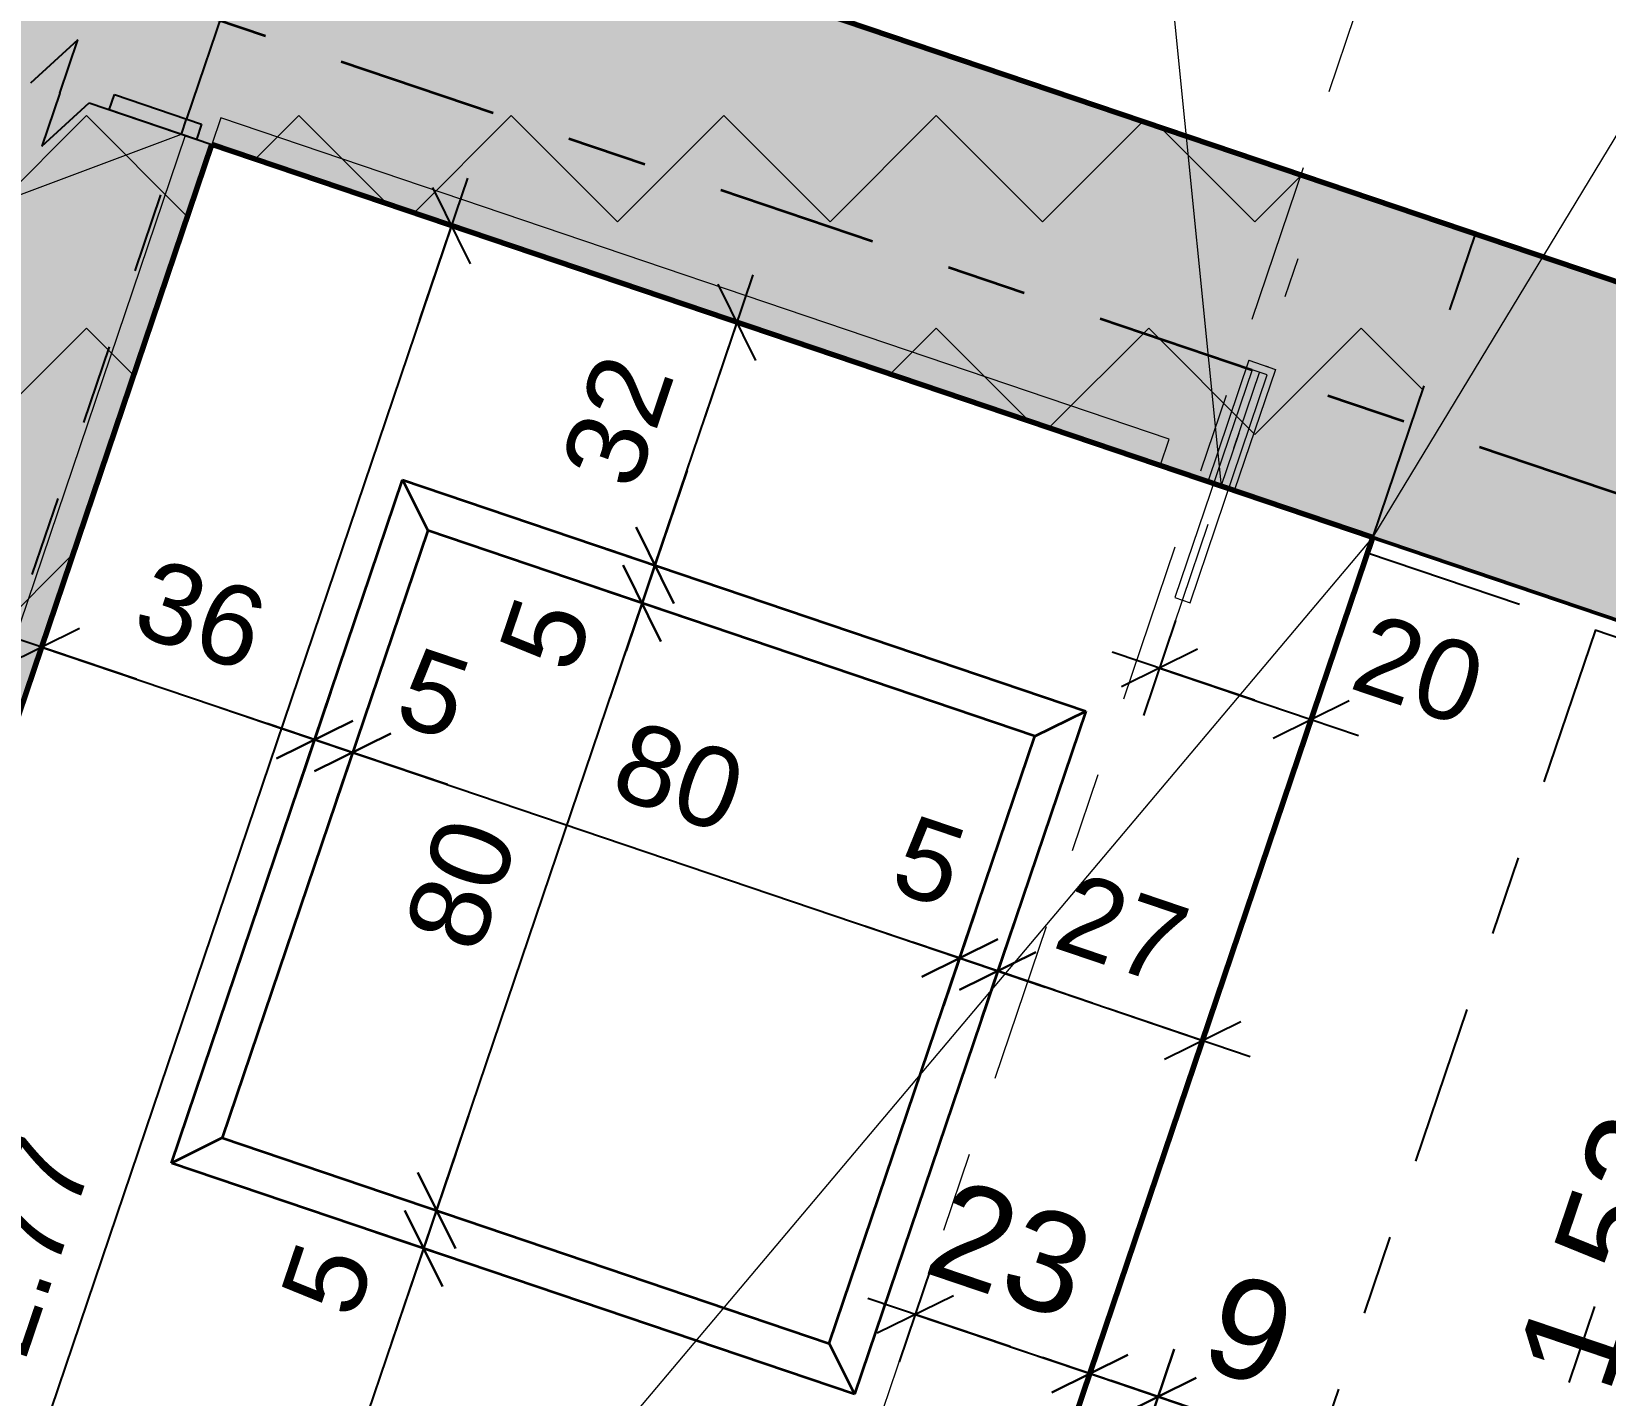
# Model space of a CAD drawing. Header units: metres. Extents: x 229537.2 to 229577.8, y 178146.1 to 178182.9.
# Drawn here: x 229549.73 to 229551.694, y 178174.595 to 178176.297 of the extents above; entities that cross this region are included whole.
import ezdxf

# ---------------------------------------------------------------- set-up
doc = ezdxf.new("R2010")
doc.units = ezdxf.units.M
doc.header["$PDMODE"] = 65
for name, pattern in [('AUSGEZOGEN', [0]), ('GETRENNT2_S6', [0.3, 0.2, -0.1]), ('PHANTOM2_S8', [0.3, 0.2, -0.05, 0, -0.05]), ('STRICHLINIE_S4', [0.1, 0.05, -0.05])]:
    doc.linetypes.add(name, pattern=pattern)
for name, color, linetype, lineweight in [('TB_639', 7, 'AUSGEZOGEN', 25), ('TB_640', 7, 'AUSGEZOGEN', 25), ('TB_641', 7, 'AUSGEZOGEN', 25), ('TB_642', 7, 'AUSGEZOGEN', 25), ('TB_643', 7, 'AUSGEZOGEN', 25), ('TB_645', 7, 'AUSGEZOGEN', 25), ('TB_646', 7, 'AUSGEZOGEN', 25), ('TB_649', 7, 'AUSGEZOGEN', 25)]:
    doc.layers.add(name, color=color, linetype=linetype, lineweight=lineweight)
doc.styles.add('ARIAL', font='arial.ttf')
doc.dimstyles.new('DIMSTYLE_15', dxfattribs={"dimtxt": 0.1, "dimasz": 0.125, "dimexe": 0, "dimexo": 0, "dimgap": 0.05, "dimtad": 2, "dimdec": 1, "dimlfac": 100, "dimrnd": 0.5, "dimzin": 4, "dimdsep": 46, "dimtxsty": 'ARIAL', "dimblk1": 'ALL_ML_STRICH', "dimblk2": 'ALL_ML_STRICH', "dimsah": 1, "dimcen": 0, "dimclrd": 7, "dimclre": 7, "dimclrt": 7, "dimadec": 0, "dimazin": 0, "dimtfac": 1, "dimtdec": 0, "dimtix": 1, "dimtmove": 2, "dimatfit": 3, "dimfxl": 0, "dimtvp": 1.2, "dimtzin": 0, "dimlwd": 0, "dimlwe": 25, "dimarcsym": 0})
doc.dimstyles.new('DIMSTYLE_16', dxfattribs={"dimtxt": 0.1, "dimasz": 0.125, "dimexe": 0, "dimexo": 0, "dimgap": 0.05, "dimtad": 2, "dimrnd": 0.005, "dimzin": 4, "dimdsep": 46, "dimtxsty": 'ARIAL', "dimblk1": 'ALL_ML_STRICH', "dimblk2": 'ALL_ML_STRICH', "dimsah": 1, "dimcen": 0, "dimclrd": 7, "dimclre": 7, "dimclrt": 7, "dimadec": 0, "dimazin": 0, "dimtfac": 1, "dimtdec": 0, "dimtix": 1, "dimtmove": 2, "dimatfit": 3, "dimfxl": 0, "dimtzin": 0, "dimlwd": 0, "dimlwe": 25, "dimarcsym": 0})
doc.dimstyles.new('DIMSTYLE_17', dxfattribs={"dimtxt": 0.1, "dimasz": 0.125, "dimexe": 0, "dimexo": 0, "dimgap": 0.05, "dimtad": 2, "dimdec": 1, "dimlfac": 100, "dimrnd": 0.5, "dimzin": 4, "dimdsep": 46, "dimtxsty": 'ARIAL', "dimblk1": 'ALL_ML_STRICH', "dimblk2": 'ALL_ML_STRICH', "dimsah": 1, "dimcen": 0, "dimclrd": 7, "dimclre": 7, "dimclrt": 7, "dimadec": 0, "dimazin": 0, "dimtfac": 1, "dimtdec": 0, "dimtix": 1, "dimtmove": 2, "dimatfit": 3, "dimfxl": 0, "dimtzin": 0, "dimlwd": 0, "dimlwe": 25, "dimarcsym": 0})
doc.dimstyles.new('DIMSTYLE_5', dxfattribs={"dimtxt": 0.125, "dimasz": 0.125, "dimexe": 0, "dimexo": 0, "dimgap": 0.0625, "dimtad": 2, "dimdec": 1, "dimlfac": 100, "dimrnd": 0.5, "dimzin": 4, "dimdsep": 46, "dimtxsty": 'ARIAL', "dimblk1": 'ALL_ML_STRICH', "dimblk2": 'ALL_ML_STRICH', "dimsah": 1, "dimcen": 0, "dimclrd": 7, "dimclre": 7, "dimclrt": 7, "dimadec": 0, "dimazin": 0, "dimtfac": 1, "dimtdec": 0, "dimtix": 1, "dimtmove": 2, "dimatfit": 3, "dimfxl": 0, "dimtvp": 1.2, "dimtzin": 0, "dimlwd": 0, "dimlwe": 25, "dimarcsym": 0})
doc.dimstyles.new('DIMSTYLE_7', dxfattribs={"dimtxt": 0.125, "dimasz": 0.125, "dimexe": 0, "dimexo": 0, "dimgap": 0.0625, "dimtad": 2, "dimrnd": 0.005, "dimzin": 4, "dimdsep": 46, "dimtxsty": 'ARIAL', "dimblk1": 'ALL_ML_STRICH', "dimblk2": 'ALL_ML_STRICH', "dimsah": 1, "dimcen": 0, "dimclrd": 7, "dimclre": 7, "dimclrt": 7, "dimadec": 0, "dimazin": 0, "dimtfac": 1, "dimtdec": 0, "dimtix": 1, "dimtmove": 2, "dimatfit": 3, "dimfxl": 0, "dimtzin": 0, "dimlwd": 0, "dimlwe": 25, "dimarcsym": 0})

# ---------------------------------------------------------------- blocks, each defined once
blk = doc.blocks.new('ALL_ML_STRICH')
at = {"color": 0, "linetype": 'ByBlock', "lineweight": -2}
for p, q in [((0, -0.5), (0, 0.5)), ((-0.3, -0.3), (0.3, 0.3)), ((-1, 0), (0.5, 0))]:
    blk.add_line(p, q, dxfattribs=at)
blk = doc.blocks.new('*D93')
at = {"layer": 'DEFPOINTS', "color": 7, "linetype": 'AUSGEZOGEN', "lineweight": 25, "transparency": 16777216}
for p in [(2661622.2988, 1209493.8147), (2661621.6418, 1209492.4323), (2661622.2811, 1209492.2159)]:
    blk.add_point(p, dxfattribs=at)
at = {"layer": 'TB_649', "color": 7, "linetype": 'AUSGEZOGEN', "lineweight": -2, "transparency": 16777216}
for p, q in [((2661622.2811, 1209492.2159), (2661622.7686, 1209493.6556)), ((2661622.7686, 1209493.6556), (2661622.7686, 1209493.6556)), ((2661622.2811, 1209492.2159), (2661622.2811, 1209492.2159))]:
    blk.add_line(p, q, dxfattribs=at)
at = {"layer": 'TB_649', "color": 7, "linetype": 'AUSGEZOGEN', "lineweight": 25, "transparency": 16777216, "xscale": 0.125, "yscale": 0.125, "zscale": 0.125}
for p, rotation in [((2661622.7686, 1209493.6556), 71.29524322384192), ((2661622.2811, 1209492.2159), 251.295243223842)]:
    blk.add_blockref('ALL_ML_STRICH', p, dxfattribs=dict(at, rotation=rotation))
at = {"layer": 'TB_649', "color": 7, "linetype": 'AUSGEZOGEN', "lineweight": 25, "transparency": 16777216, "insert": (2661622.4194, 1209492.9817), "char_height": 0.125, "width": 0.5, "attachment_point": 5, "rotation": 71.2952, "style": 'ARIAL'}
blk.add_mtext('\\A1;{\\A1;{1.52\\H0.082500;\\S^ ;}}', dxfattribs=at)
blk = doc.blocks.new('*D133')
at = {"layer": 'DEFPOINTS', "color": 7, "linetype": 'AUSGEZOGEN', "lineweight": 25, "transparency": 16777216}
for p in [(2661621.5582, 1209492.9027), (2661621.7602, 1209492.782), (2661621.4835, 1209492.682)]:
    blk.add_point(p, dxfattribs=at)
at = {"layer": 'TB_649', "color": 7, "linetype": 'AUSGEZOGEN', "lineweight": -2, "transparency": 16777216}
for p, q in [((2661621.5582, 1209492.9027), (2661621.5582, 1209492.9027)), ((2661621.5582, 1209492.9027), (2661621.7761, 1209492.829)), ((2661621.7761, 1209492.829), (2661621.7761, 1209492.829))]:
    blk.add_line(p, q, dxfattribs=at)
at = {"layer": 'TB_649', "color": 7, "linetype": 'AUSGEZOGEN', "lineweight": 25, "transparency": 16777216, "xscale": 0.125, "yscale": 0.125, "zscale": 0.125}
for p, rotation in [((2661621.5582, 1209492.9027), 161.2952432581296), ((2661621.7761, 1209492.829), 341.2952432581297)]:
    blk.add_blockref('ALL_ML_STRICH', p, dxfattribs=dict(at, rotation=rotation))
at = {"layer": 'TB_649', "color": 7, "linetype": 'AUSGEZOGEN', "lineweight": 25, "transparency": 16777216, "insert": (2661621.677, 1209492.9837), "char_height": 0.125, "width": 0.5, "attachment_point": 5, "rotation": 341.2952, "style": 'ARIAL'}
blk.add_mtext('\\A1;{\\A1;{23\\H0.082500;\\S^ ;}}', dxfattribs=at)
blk = doc.blocks.new('*D134')
at = {"layer": 'DEFPOINTS', "color": 7, "linetype": 'AUSGEZOGEN', "lineweight": 25, "transparency": 16777216}
for p in [(2661621.7761, 1209492.829), (2661621.7602, 1209492.782), (2661621.7271, 1209492.4035)]:
    blk.add_point(p, dxfattribs=at)
at = {"layer": 'TB_649', "color": 7, "linetype": 'AUSGEZOGEN', "lineweight": -2, "transparency": 16777216}
for p, q in [((2661621.7761, 1209492.829), (2661621.7761, 1209492.829)), ((2661621.7761, 1209492.829), (2661621.8613, 1209492.8001)), ((2661621.7641, 1209492.513), (2661621.8613, 1209492.8001))]:
    blk.add_line(p, q, dxfattribs=at)
at = {"layer": 'TB_649', "color": 7, "linetype": 'AUSGEZOGEN', "lineweight": 25, "transparency": 16777216, "xscale": 0.125, "yscale": 0.125, "zscale": 0.125}
for p, rotation in [((2661621.7761, 1209492.829), 161.2952432581296), ((2661621.8613, 1209492.8001), 341.2952432581297)]:
    blk.add_blockref('ALL_ML_STRICH', p, dxfattribs=dict(at, rotation=rotation))
at = {"layer": 'TB_649', "color": 7, "linetype": 'AUSGEZOGEN', "lineweight": 25, "transparency": 16777216, "insert": (2661621.9751, 1209492.8826), "char_height": 0.125, "width": 0.375, "attachment_point": 5, "rotation": 341.2952, "style": 'ARIAL'}
blk.add_mtext('\\A1;{\\A1;{9\\H0.082500;\\S^ ;}}', dxfattribs=at)
blk = doc.blocks.new('*D135')
at = {"layer": 'DEFPOINTS', "color": 7, "linetype": 'AUSGEZOGEN', "lineweight": 25, "transparency": 16777216}
for p in [(2661621.8613, 1209492.8001), (2661621.7271, 1209492.4035), (2661623.9435, 1209491.6531)]:
    blk.add_point(p, dxfattribs=at)
at = {"layer": 'TB_649', "color": 7, "linetype": 'AUSGEZOGEN', "lineweight": -2, "transparency": 16777216}
for p, q in [((2661621.7641, 1209492.513), (2661621.8613, 1209492.8001)), ((2661621.8613, 1209492.8001), (2661624.0778, 1209492.0497)), ((2661624.0778, 1209492.0497), (2661624.0778, 1209492.0497))]:
    blk.add_line(p, q, dxfattribs=at)
at = {"layer": 'TB_649', "color": 7, "linetype": 'AUSGEZOGEN', "lineweight": 25, "transparency": 16777216, "xscale": 0.125, "yscale": 0.125, "zscale": 0.125}
for p, rotation in [((2661621.8613, 1209492.8001), 161.2952432581296), ((2661624.0778, 1209492.0497), 341.2952432581297)]:
    blk.add_blockref('ALL_ML_STRICH', p, dxfattribs=dict(at, rotation=rotation))
at = {"layer": 'TB_649', "color": 7, "linetype": 'AUSGEZOGEN', "lineweight": 25, "transparency": 16777216, "insert": (2661623.0151, 1209492.5306), "char_height": 0.125, "width": 0.5, "attachment_point": 5, "rotation": 341.2952, "style": 'ARIAL'}
blk.add_mtext('\\A1;{\\A1;{2.34\\H0.082500;\\S^ ;}}', dxfattribs=at)
blk = doc.blocks.new('*D156')
at = {"layer": 'DEFPOINTS', "color": 7, "linetype": 'AUSGEZOGEN', "lineweight": 25, "transparency": 16777216}
for p in [(2661621.7523, 1209498.777), (2661620.1249, 1209493.9704), (2661620.5076, 1209493.8534)]:
    blk.add_point(p, dxfattribs=at)
at = {"layer": 'TB_649', "color": 7, "linetype": 'AUSGEZOGEN', "lineweight": -2, "transparency": 16777216}
for p, q in [((2661620.7502, 1209495.8171), (2661621.7523, 1209498.777)), ((2661621.7523, 1209498.777), (2661622.1312, 1209498.6487)), ((2661621.129, 1209495.6888), (2661622.1312, 1209498.6487))]:
    blk.add_line(p, q, dxfattribs=at)
at = {"layer": 'TB_649', "color": 7, "linetype": 'AUSGEZOGEN', "lineweight": 25, "transparency": 16777216, "xscale": 0.125, "yscale": 0.125, "zscale": 0.125}
for p, rotation in [((2661621.7523, 1209498.777), 161.2952432270984), ((2661622.1312, 1209498.6487), 341.2952432270984)]:
    blk.add_blockref('ALL_ML_STRICH', p, dxfattribs=dict(at, rotation=rotation))
at = {"layer": 'TB_649', "color": 7, "linetype": 'AUSGEZOGEN', "lineweight": 25, "transparency": 16777216, "insert": (2661621.9734, 1209498.8232), "char_height": 0.125, "width": 0.5, "attachment_point": 5, "rotation": 341.2952, "style": 'ARIAL'}
blk.add_mtext('\\A1;{\\A1;{40\\H0.082500;\\S^ ;}}', dxfattribs=at)
blk = doc.blocks.new('*D157')
at = {"layer": 'DEFPOINTS', "color": 7, "linetype": 'AUSGEZOGEN', "lineweight": 25, "transparency": 16777216}
for p in [(2661622.1312, 1209498.6487), (2661620.5076, 1209493.8534), (2661627.8024, 1209491.7001)]:
    blk.add_point(p, dxfattribs=at)
at = {"layer": 'TB_649', "color": 7, "linetype": 'AUSGEZOGEN', "lineweight": -2, "transparency": 16777216}
for p, q in [((2661621.129, 1209495.6888), (2661622.1312, 1209498.6487)), ((2661622.1312, 1209498.6487), (2661629.3298, 1209496.2115)), ((2661628.3276, 1209493.2515), (2661629.3298, 1209496.2115))]:
    blk.add_line(p, q, dxfattribs=at)
at = {"layer": 'TB_649', "color": 7, "linetype": 'AUSGEZOGEN', "lineweight": 25, "transparency": 16777216, "xscale": 0.125, "yscale": 0.125, "zscale": 0.125}
for p, rotation in [((2661622.1312, 1209498.6487), 161.2952432270984), ((2661629.3298, 1209496.2115), 341.2952432270984)]:
    blk.add_blockref('ALL_ML_STRICH', p, dxfattribs=dict(at, rotation=rotation))
at = {"layer": 'TB_649', "color": 7, "linetype": 'AUSGEZOGEN', "lineweight": 25, "transparency": 16777216, "insert": (2661625.776, 1209497.5357), "char_height": 0.125, "width": 0.5, "attachment_point": 5, "rotation": 341.2952, "style": 'ARIAL'}
blk.add_mtext('\\A1;{\\A1;{7.60\\H0.082500;\\S^ ;}}', dxfattribs=at)
blk = doc.blocks.new('*D168')
at = {"layer": 'DEFPOINTS', "color": 7, "linetype": 'AUSGEZOGEN', "lineweight": 25, "transparency": 16777216}
for p in [(2661621.9789, 1209498.1988), (2661620.5782, 1209494.0619), (2661621.9949, 1209493.4751)]:
    blk.add_point(p, dxfattribs=at)
at = {"layer": 'TB_649', "color": 7, "linetype": 'AUSGEZOGEN', "lineweight": -2, "transparency": 16777216}
for p, q in [((2661621.129, 1209495.6888), (2661621.9789, 1209498.1988)), ((2661621.9789, 1209498.1988), (2661623.4281, 1209497.7082)), ((2661622.5782, 1209495.1981), (2661623.4281, 1209497.7082))]:
    blk.add_line(p, q, dxfattribs=at)
at = {"layer": 'TB_649', "color": 7, "linetype": 'AUSGEZOGEN', "lineweight": 25, "transparency": 16777216, "xscale": 0.125, "yscale": 0.125, "zscale": 0.125}
for p, rotation in [((2661621.9789, 1209498.1988), 161.2952432307331), ((2661623.4281, 1209497.7082), 341.2952432307331)]:
    blk.add_blockref('ALL_ML_STRICH', p, dxfattribs=dict(at, rotation=rotation))
at = {"layer": 'TB_649', "color": 7, "linetype": 'AUSGEZOGEN', "lineweight": 25, "transparency": 16777216, "insert": (2661622.7488, 1209498.0593), "char_height": 0.125, "width": 0.5, "attachment_point": 5, "rotation": 341.2952, "style": 'ARIAL'}
blk.add_mtext('\\A1;{\\A1;{1.53\\H0.082500;\\S^ ;}}', dxfattribs=at)
blk = doc.blocks.new('*D169')
at = {"layer": 'DEFPOINTS', "color": 7, "linetype": 'AUSGEZOGEN', "lineweight": 25, "transparency": 16777216}
for p in [(2661623.4281, 1209497.7082), (2661621.9949, 1209493.4751), (2661624.2296, 1209492.4981)]:
    blk.add_point(p, dxfattribs=at)
at = {"layer": 'TB_649', "color": 7, "linetype": 'AUSGEZOGEN', "lineweight": -2, "transparency": 16777216}
for p, q in [((2661622.5782, 1209495.1981), (2661623.4281, 1209497.7082)), ((2661623.4281, 1209497.7082), (2661625.7297, 1209496.9289)), ((2661624.8799, 1209494.4188), (2661625.7297, 1209496.9289))]:
    blk.add_line(p, q, dxfattribs=at)
at = {"layer": 'TB_649', "color": 7, "linetype": 'AUSGEZOGEN', "lineweight": 25, "transparency": 16777216, "xscale": 0.125, "yscale": 0.125, "zscale": 0.125}
for p, rotation in [((2661623.4281, 1209497.7082), 161.2952432307331), ((2661625.7297, 1209496.9289), 341.2952432307331)]:
    blk.add_blockref('ALL_ML_STRICH', p, dxfattribs=dict(at, rotation=rotation))
at = {"layer": 'TB_649', "color": 7, "linetype": 'AUSGEZOGEN', "lineweight": 25, "transparency": 16777216, "insert": (2661624.6242, 1209497.4243), "char_height": 0.125, "width": 0.5, "attachment_point": 5, "rotation": 341.2952, "style": 'ARIAL'}
blk.add_mtext('\\A1;{\\A1;{2.43\\H0.082500;\\S^ ;}}', dxfattribs=at)
blk = doc.blocks.new('*D200')
at = {"layer": 'DEFPOINTS', "color": 7, "linetype": 'AUSGEZOGEN', "lineweight": 25, "transparency": 16777216}
for p in [(2661620.9386, 1209494.2752), (2661619.6816, 1209491.7763), (2661620.0913, 1209491.6376)]:
    blk.add_point(p, dxfattribs=at)
at = {"layer": 'TB_649', "color": 7, "linetype": 'AUSGEZOGEN', "lineweight": -2, "transparency": 16777216}
for p, q in [((2661620.0913, 1209491.6376), (2661620.9796, 1209494.2613)), ((2661620.9796, 1209494.2613), (2661620.9796, 1209494.2613)), ((2661619.9236, 1209491.6944), (2661620.0913, 1209491.6376))]:
    blk.add_line(p, q, dxfattribs=at)
at = {"layer": 'TB_649', "color": 7, "linetype": 'AUSGEZOGEN', "lineweight": 25, "transparency": 16777216, "xscale": 0.125, "yscale": 0.125, "zscale": 0.125}
for p, rotation in [((2661620.9796, 1209494.2613), 71.2952432304313), ((2661620.0913, 1209491.6376), 251.2952432304313)]:
    blk.add_blockref('ALL_ML_STRICH', p, dxfattribs=dict(at, rotation=rotation))
at = {"layer": 'TB_649', "color": 7, "linetype": 'AUSGEZOGEN', "lineweight": 25, "transparency": 16777216, "insert": (2661620.4431, 1209492.9884), "char_height": 0.1, "width": 0.4, "attachment_point": 5, "rotation": 71.2952, "style": 'ARIAL'}
blk.add_mtext('\\A1;{\\A1;{2.77\\H0.066000;\\S^ ;}}', dxfattribs=at)
blk = doc.blocks.new('*D205')
at = {"layer": 'DEFPOINTS', "color": 7, "linetype": 'AUSGEZOGEN', "lineweight": 25, "transparency": 16777216}
for p in [(2661621.8586, 1209497.8436), (2661622.7611, 1209496.4556), (2661620.6226, 1209494.193)]:
    blk.add_point(p, dxfattribs=at)
at = {"layer": 'TB_649', "color": 7, "linetype": 'AUSGEZOGEN', "lineweight": -2, "transparency": 16777216}
for p, q in [((2661621.8586, 1209497.8436), (2661621.8586, 1209497.8436)), ((2661621.8586, 1209497.8436), (2661623.0899, 1209497.4267)), ((2661623.0899, 1209497.4267), (2661623.0899, 1209497.4267))]:
    blk.add_line(p, q, dxfattribs=at)
at = {"layer": 'TB_649', "color": 7, "linetype": 'AUSGEZOGEN', "lineweight": 25, "transparency": 16777216, "xscale": 0.125, "yscale": 0.125, "zscale": 0.125}
for p, rotation in [((2661621.8586, 1209497.8436), 161.2952432274265), ((2661623.0899, 1209497.4267), 341.2952432274266)]:
    blk.add_blockref('ALL_ML_STRICH', p, dxfattribs=dict(at, rotation=rotation))
at = {"layer": 'TB_649', "color": 7, "linetype": 'AUSGEZOGEN', "lineweight": 25, "transparency": 16777216, "insert": (2661622.5198, 1209497.7409), "char_height": 0.125, "width": 0.5, "attachment_point": 5, "rotation": 341.2952, "style": 'ARIAL'}
blk.add_mtext('\\A1;{\\A1;{1.30\\H0.082500;\\S^ ;}}', dxfattribs=at)
blk = doc.blocks.new('*D223')
at = {"layer": 'DEFPOINTS', "color": 7, "linetype": 'AUSGEZOGEN', "lineweight": 25, "transparency": 16777216}
for p in [(2661623.1875, 1209496.9978), (2661622.2575, 1209494.2509), (2661627.489, 1209490.7747)]:
    blk.add_point(p, dxfattribs=at)
at = {"layer": 'TB_649', "color": 7, "linetype": 'AUSGEZOGEN', "lineweight": -2, "transparency": 16777216}
for p, q in [((2661623.1875, 1209496.9978), (2661623.1875, 1209496.9978)), ((2661623.1875, 1209496.9978), (2661628.9369, 1209495.0512)), ((2661628.9369, 1209495.0512), (2661628.9369, 1209495.0512))]:
    blk.add_line(p, q, dxfattribs=at)
at = {"layer": 'TB_649', "color": 7, "linetype": 'AUSGEZOGEN', "lineweight": 25, "transparency": 16777216, "xscale": 0.125, "yscale": 0.125, "zscale": 0.125}
for p, rotation in [((2661623.1875, 1209496.9978), 161.2952432339266), ((2661628.9369, 1209495.0512), 341.2952432339265)]:
    blk.add_blockref('ALL_ML_STRICH', p, dxfattribs=dict(at, rotation=rotation))
at = {"layer": 'TB_649', "color": 7, "linetype": 'AUSGEZOGEN', "lineweight": 25, "transparency": 16777216, "insert": (2661626.1076, 1209496.1302), "char_height": 0.125, "width": 0.5, "attachment_point": 5, "rotation": 341.2952, "style": 'ARIAL'}
blk.add_mtext('\\A1;{\\A1;{6.07\\H0.082500;\\S^ ;}}', dxfattribs=at)
at = {"layer": 'TB_649', "color": 7, "linetype": 'AUSGEZOGEN', "lineweight": 25, "transparency": 16777216, "insert": (2661625.5912, 1209496.1257), "char_height": 0.1, "width": 0.005, "attachment_point": 1, "rotation": 341.2952, "line_spacing_factor": 0.60241, "style": 'ARIAL'}
blk.add_mtext('OK Wand -1.85', dxfattribs=at)
blk = doc.blocks.new('*D224')
at = {"layer": 'DEFPOINTS', "color": 7, "linetype": 'AUSGEZOGEN', "lineweight": 25, "transparency": 16777216}
for p in [(2661620.4677, 1209493.7354), (2661620.4616, 1209493.7174), (2661620.7605, 1209493.4777)]:
    blk.add_point(p, dxfattribs=at)
at = {"layer": 'TB_649', "color": 7, "linetype": 'AUSGEZOGEN', "lineweight": -2, "transparency": 16777216}
for p, q in [((2661620.4677, 1209493.7354), (2661620.4677, 1209493.7354)), ((2661620.4677, 1209493.7354), (2661620.8087, 1209493.62)), ((2661620.8087, 1209493.62), (2661620.8087, 1209493.62))]:
    blk.add_line(p, q, dxfattribs=at)
at = {"layer": 'TB_649', "color": 7, "linetype": 'AUSGEZOGEN', "lineweight": 25, "transparency": 16777216, "xscale": 0.125, "yscale": 0.125, "zscale": 0.125}
for p, rotation in [((2661620.4677, 1209493.7354), 161.2952432328207), ((2661620.8087, 1209493.62), 341.2952432328208)]:
    blk.add_blockref('ALL_ML_STRICH', p, dxfattribs=dict(at, rotation=rotation))
at = {"layer": 'TB_649', "color": 7, "linetype": 'AUSGEZOGEN', "lineweight": 25, "transparency": 16777216, "insert": (2661620.6666, 1209493.7756), "char_height": 0.1, "width": 0.4, "attachment_point": 5, "rotation": 341.2952, "style": 'ARIAL'}
blk.add_mtext('\\A1;{\\A1;{36\\H0.066000;\\S^ ;}}', dxfattribs=at)
blk = doc.blocks.new('*D225')
at = {"layer": 'DEFPOINTS', "color": 7, "linetype": 'AUSGEZOGEN', "lineweight": 25, "transparency": 16777216}
for p in [(2661620.8087, 1209493.62), (2661620.7605, 1209493.4777), (2661620.8064, 1209493.4575)]:
    blk.add_point(p, dxfattribs=at)
at = {"layer": 'TB_649', "color": 7, "linetype": 'AUSGEZOGEN', "lineweight": -2, "transparency": 16777216}
for p, q in [((2661620.8087, 1209493.62), (2661620.8087, 1209493.62)), ((2661620.8087, 1209493.62), (2661620.856, 1209493.604)), ((2661620.856, 1209493.604), (2661620.856, 1209493.604))]:
    blk.add_line(p, q, dxfattribs=at)
at = {"layer": 'TB_649', "color": 7, "linetype": 'AUSGEZOGEN', "lineweight": 25, "transparency": 16777216, "xscale": 0.125, "yscale": 0.125, "zscale": 0.125}
for p, rotation in [((2661620.856, 1209493.604), 341.2952432328208), ((2661620.8087, 1209493.62), 161.2952432328207)]:
    blk.add_blockref('ALL_ML_STRICH', p, dxfattribs=dict(at, rotation=rotation))
at = {"layer": 'TB_649', "color": 7, "linetype": 'AUSGEZOGEN', "lineweight": 25, "transparency": 16777216, "insert": (2661620.9573, 1209493.677), "char_height": 0.1, "width": 0.3, "attachment_point": 5, "rotation": 341.2952, "style": 'ARIAL'}
blk.add_mtext('\\A1;{\\A1;{5\\H0.066000;\\S^ ;}}', dxfattribs=at)
blk = doc.blocks.new('*D226')
at = {"layer": 'DEFPOINTS', "color": 7, "linetype": 'AUSGEZOGEN', "lineweight": 25, "transparency": 16777216}
for p in [(2661620.856, 1209493.604), (2661620.8064, 1209493.4575), (2661621.5713, 1209493.2219)]:
    blk.add_point(p, dxfattribs=at)
at = {"layer": 'TB_649', "color": 7, "linetype": 'AUSGEZOGEN', "lineweight": -2, "transparency": 16777216}
for p, q in [((2661620.856, 1209493.604), (2661620.856, 1209493.604)), ((2661620.856, 1209493.604), (2661621.6138, 1209493.3474)), ((2661621.6138, 1209493.3474), (2661621.6138, 1209493.3474))]:
    blk.add_line(p, q, dxfattribs=at)
at = {"layer": 'TB_649', "color": 7, "linetype": 'AUSGEZOGEN', "lineweight": 25, "transparency": 16777216, "xscale": 0.125, "yscale": 0.125, "zscale": 0.125}
for p, rotation in [((2661620.856, 1209493.604), 161.2952432328207), ((2661621.6138, 1209493.3474), 341.2952432328208)]:
    blk.add_blockref('ALL_ML_STRICH', p, dxfattribs=dict(at, rotation=rotation))
at = {"layer": 'TB_649', "color": 7, "linetype": 'AUSGEZOGEN', "lineweight": 25, "transparency": 16777216, "insert": (2661621.2634, 1209493.5734), "char_height": 0.1, "width": 0.4, "attachment_point": 5, "rotation": 341.2952, "style": 'ARIAL'}
blk.add_mtext('\\A1;{\\A1;{80\\H0.066000;\\S^ ;}}', dxfattribs=at)
blk = doc.blocks.new('*D227')
at = {"layer": 'DEFPOINTS', "color": 7, "linetype": 'AUSGEZOGEN', "lineweight": 25, "transparency": 16777216}
for p in [(2661621.6138, 1209493.3474), (2661621.5713, 1209493.2219), (2661621.6172, 1209493.2017)]:
    blk.add_point(p, dxfattribs=at)
at = {"layer": 'TB_649', "color": 7, "linetype": 'AUSGEZOGEN', "lineweight": -2, "transparency": 16777216}
for p, q in [((2661621.6138, 1209493.3474), (2661621.6138, 1209493.3474)), ((2661621.6138, 1209493.3474), (2661621.6611, 1209493.3314)), ((2661621.6611, 1209493.3314), (2661621.6611, 1209493.3314))]:
    blk.add_line(p, q, dxfattribs=at)
at = {"layer": 'TB_649', "color": 7, "linetype": 'AUSGEZOGEN', "lineweight": 25, "transparency": 16777216, "xscale": 0.125, "yscale": 0.125, "zscale": 0.125}
for p, rotation in [((2661621.6611, 1209493.3314), 341.2952432328208), ((2661621.6138, 1209493.3474), 161.2952432328207)]:
    blk.add_blockref('ALL_ML_STRICH', p, dxfattribs=dict(at, rotation=rotation))
at = {"layer": 'TB_649', "color": 7, "linetype": 'AUSGEZOGEN', "lineweight": 25, "transparency": 16777216, "insert": (2661621.5757, 1209493.4677), "char_height": 0.1, "width": 0.3, "attachment_point": 5, "rotation": 341.2952, "style": 'ARIAL'}
blk.add_mtext('\\A1;{\\A1;{5\\H0.066000;\\S^ ;}}', dxfattribs=at)
blk = doc.blocks.new('*D228')
at = {"layer": 'DEFPOINTS', "color": 7, "linetype": 'AUSGEZOGEN', "lineweight": 25, "transparency": 16777216}
for p in [(2661621.6611, 1209493.3314), (2661621.6172, 1209493.2017), (2661621.8875, 1209493.158)]:
    blk.add_point(p, dxfattribs=at)
at = {"layer": 'TB_649', "color": 7, "linetype": 'AUSGEZOGEN', "lineweight": -2, "transparency": 16777216}
for p, q in [((2661621.6611, 1209493.3314), (2661621.6611, 1209493.3314)), ((2661621.6611, 1209493.3314), (2661621.9169, 1209493.2448)), ((2661621.9169, 1209493.2448), (2661621.9169, 1209493.2448))]:
    blk.add_line(p, q, dxfattribs=at)
at = {"layer": 'TB_649', "color": 7, "linetype": 'AUSGEZOGEN', "lineweight": 25, "transparency": 16777216, "xscale": 0.125, "yscale": 0.125, "zscale": 0.125}
for p, rotation in [((2661621.6611, 1209493.3314), 161.2952432328207), ((2661621.9169, 1209493.2448), 341.2952432328208)]:
    blk.add_blockref('ALL_ML_STRICH', p, dxfattribs=dict(at, rotation=rotation))
at = {"layer": 'TB_649', "color": 7, "linetype": 'AUSGEZOGEN', "lineweight": 25, "transparency": 16777216, "insert": (2661621.8168, 1209493.3842), "char_height": 0.1, "width": 0.4, "attachment_point": 5, "rotation": 341.2952, "style": 'ARIAL'}
blk.add_mtext('\\A1;{\\A1;{27\\H0.066000;\\S^ ;}}', dxfattribs=at)
blk = doc.blocks.new('*D233')
at = {"layer": 'DEFPOINTS', "color": 7, "linetype": 'AUSGEZOGEN', "lineweight": 25, "transparency": 16777216}
for p in [(2661621.056, 1209492.9474), (2661620.4765, 1209491.6022), (2661620.5878, 1209491.5645)]:
    blk.add_point(p, dxfattribs=at)
at = {"layer": 'TB_649', "color": 7, "linetype": 'AUSGEZOGEN', "lineweight": -2, "transparency": 16777216}
for p, q in [((2661620.4765, 1209491.6022), (2661620.9447, 1209492.9851)), ((2661620.9447, 1209492.9851), (2661620.9447, 1209492.9851)), ((2661620.4765, 1209491.6022), (2661620.4765, 1209491.6022))]:
    blk.add_line(p, q, dxfattribs=at)
at = {"layer": 'TB_649', "color": 7, "linetype": 'AUSGEZOGEN', "lineweight": 25, "transparency": 16777216, "xscale": 0.125, "yscale": 0.125, "zscale": 0.125}
for p, rotation in [((2661620.9447, 1209492.9851), 71.29524322231849), ((2661620.4765, 1209491.6022), 251.2952432223185)]:
    blk.add_blockref('ALL_ML_STRICH', p, dxfattribs=dict(at, rotation=rotation))
at = {"layer": 'TB_649', "color": 7, "linetype": 'AUSGEZOGEN', "lineweight": 25, "transparency": 16777216, "insert": (2661620.6166, 1209492.3331), "char_height": 0.1, "width": 0.4, "attachment_point": 5, "rotation": 71.2952, "style": 'ARIAL'}
blk.add_mtext('\\A1;{\\A1;{1.46\\H0.066000;\\S^ ;}}', dxfattribs=at)
blk = doc.blocks.new('*D234')
at = {"layer": 'DEFPOINTS', "color": 7, "linetype": 'AUSGEZOGEN', "lineweight": 25, "transparency": 16777216}
for p in [(2661621.0721, 1209492.9948), (2661620.9447, 1209492.9851), (2661621.056, 1209492.9474)]:
    blk.add_point(p, dxfattribs=at)
at = {"layer": 'TB_649', "color": 7, "linetype": 'AUSGEZOGEN', "lineweight": -2, "transparency": 16777216}
for p, q in [((2661620.9447, 1209492.9851), (2661620.9607, 1209493.0325)), ((2661620.9607, 1209493.0325), (2661620.9607, 1209493.0325)), ((2661620.9447, 1209492.9851), (2661620.9447, 1209492.9851))]:
    blk.add_line(p, q, dxfattribs=at)
at = {"layer": 'TB_649', "color": 7, "linetype": 'AUSGEZOGEN', "lineweight": 25, "transparency": 16777216, "xscale": 0.125, "yscale": 0.125, "zscale": 0.125}
for p, rotation in [((2661620.9607, 1209493.0325), 71.29524322231849), ((2661620.9447, 1209492.9851), 251.2952432223185)]:
    blk.add_blockref('ALL_ML_STRICH', p, dxfattribs=dict(at, rotation=rotation))
at = {"layer": 'TB_649', "color": 7, "linetype": 'AUSGEZOGEN', "lineweight": 25, "transparency": 16777216, "insert": (2661620.8244, 1209492.9471), "char_height": 0.1, "width": 0.3, "attachment_point": 5, "rotation": 71.2952, "style": 'ARIAL'}
blk.add_mtext('\\A1;{\\A1;{5\\H0.066000;\\S^ ;}}', dxfattribs=at)
blk = doc.blocks.new('*D235')
at = {"layer": 'DEFPOINTS', "color": 7, "linetype": 'AUSGEZOGEN', "lineweight": 25, "transparency": 16777216}
for p in [(2661621.3451, 1209493.7469), (2661620.9607, 1209493.0325), (2661621.0721, 1209492.9948)]:
    blk.add_point(p, dxfattribs=at)
at = {"layer": 'TB_649', "color": 7, "linetype": 'AUSGEZOGEN', "lineweight": -2, "transparency": 16777216}
for p, q in [((2661620.9607, 1209493.0325), (2661621.2173, 1209493.7902)), ((2661621.2173, 1209493.7902), (2661621.2173, 1209493.7902)), ((2661620.9607, 1209493.0325), (2661620.9607, 1209493.0325))]:
    blk.add_line(p, q, dxfattribs=at)
at = {"layer": 'TB_649', "color": 7, "linetype": 'AUSGEZOGEN', "lineweight": 25, "transparency": 16777216, "xscale": 0.125, "yscale": 0.125, "zscale": 0.125}
for p, rotation in [((2661621.2173, 1209493.7902), 71.29524322231849), ((2661620.9607, 1209493.0325), 251.2952432223185)]:
    blk.add_blockref('ALL_ML_STRICH', p, dxfattribs=dict(at, rotation=rotation))
at = {"layer": 'TB_649', "color": 7, "linetype": 'AUSGEZOGEN', "lineweight": 25, "transparency": 16777216, "insert": (2661620.9913, 1209493.4398), "char_height": 0.1, "width": 0.4, "attachment_point": 5, "rotation": 71.2952, "style": 'ARIAL'}
blk.add_mtext('\\A1;{\\A1;{80\\H0.066000;\\S^ ;}}', dxfattribs=at)
blk = doc.blocks.new('*D236')
at = {"layer": 'DEFPOINTS', "color": 7, "linetype": 'AUSGEZOGEN', "lineweight": 25, "transparency": 16777216}
for p in [(2661621.2173, 1209493.7902), (2661621.3696, 1209493.7914), (2661621.3451, 1209493.7469)]:
    blk.add_point(p, dxfattribs=at)
at = {"layer": 'TB_649', "color": 7, "linetype": 'AUSGEZOGEN', "lineweight": -2, "transparency": 16777216}
for p, q in [((2661621.2173, 1209493.7902), (2661621.2333, 1209493.8376)), ((2661621.2333, 1209493.8376), (2661621.2333, 1209493.8376)), ((2661621.2173, 1209493.7902), (2661621.2173, 1209493.7902))]:
    blk.add_line(p, q, dxfattribs=at)
at = {"layer": 'TB_649', "color": 7, "linetype": 'AUSGEZOGEN', "lineweight": 25, "transparency": 16777216, "xscale": 0.125, "yscale": 0.125, "zscale": 0.125}
for p, rotation in [((2661621.2333, 1209493.8376), 71.29524322231849), ((2661621.2173, 1209493.7902), 251.2952432223185)]:
    blk.add_blockref('ALL_ML_STRICH', p, dxfattribs=dict(at, rotation=rotation))
at = {"layer": 'TB_649', "color": 7, "linetype": 'AUSGEZOGEN', "lineweight": 25, "transparency": 16777216, "insert": (2661621.097, 1209493.7522), "char_height": 0.1, "width": 0.3, "attachment_point": 5, "rotation": 71.2952, "style": 'ARIAL'}
blk.add_mtext('\\A1;{\\A1;{5\\H0.066000;\\S^ ;}}', dxfattribs=at)
blk = doc.blocks.new('*D237')
at = {"layer": 'DEFPOINTS', "color": 7, "linetype": 'AUSGEZOGEN', "lineweight": 25, "transparency": 16777216}
for p in [(2661621.2354, 1209494.1747), (2661621.2333, 1209493.8376), (2661621.3696, 1209493.7914)]:
    blk.add_point(p, dxfattribs=at)
at = {"layer": 'TB_649', "color": 7, "linetype": 'AUSGEZOGEN', "lineweight": -2, "transparency": 16777216}
for p, q in [((2661621.2333, 1209493.8376), (2661621.3359, 1209494.1407)), ((2661621.3359, 1209494.1407), (2661621.3359, 1209494.1407)), ((2661621.2333, 1209493.8376), (2661621.2333, 1209493.8376))]:
    blk.add_line(p, q, dxfattribs=at)
at = {"layer": 'TB_649', "color": 7, "linetype": 'AUSGEZOGEN', "lineweight": 25, "transparency": 16777216, "xscale": 0.125, "yscale": 0.125, "zscale": 0.125}
for p, rotation in [((2661621.3359, 1209494.1407), 71.29524322231849), ((2661621.2333, 1209493.8376), 251.2952432223185)]:
    blk.add_blockref('ALL_ML_STRICH', p, dxfattribs=dict(at, rotation=rotation))
at = {"layer": 'TB_649', "color": 7, "linetype": 'AUSGEZOGEN', "lineweight": 25, "transparency": 16777216, "insert": (2661621.1869, 1209494.018), "char_height": 0.1, "width": 0.4, "attachment_point": 5, "rotation": 71.2952, "style": 'ARIAL'}
blk.add_mtext('\\A1;{\\A1;{32\\H0.066000;\\S^ ;}}', dxfattribs=at)
blk = doc.blocks.new('*D285')
at = {"layer": 'DEFPOINTS', "color": 7, "linetype": 'AUSGEZOGEN', "lineweight": 25, "transparency": 16777216}
for p in [(2661621.8596, 1209493.6994), (2661621.863, 1209493.7093), (2661622.0428, 1209493.6167)]:
    blk.add_point(p, dxfattribs=at)
at = {"layer": 'TB_649', "color": 7, "linetype": 'AUSGEZOGEN', "lineweight": -2, "transparency": 16777216}
for p, q in [((2661621.863, 1209493.7093), (2661621.863, 1209493.7093)), ((2661621.863, 1209493.7093), (2661622.0524, 1209493.6452)), ((2661622.0524, 1209493.6452), (2661622.0524, 1209493.6452))]:
    blk.add_line(p, q, dxfattribs=at)
at = {"layer": 'TB_649', "color": 7, "linetype": 'AUSGEZOGEN', "lineweight": 25, "transparency": 16777216, "xscale": 0.125, "yscale": 0.125, "zscale": 0.125}
for p, rotation in [((2661621.863, 1209493.7093), 161.2952432095731), ((2661622.0524, 1209493.6452), 341.2952432095731)]:
    blk.add_blockref('ALL_ML_STRICH', p, dxfattribs=dict(at, rotation=rotation))
at = {"layer": 'TB_649', "color": 7, "linetype": 'AUSGEZOGEN', "lineweight": 25, "transparency": 16777216, "insert": (2661622.1869, 1209493.707), "char_height": 0.1, "width": 0.4, "attachment_point": 5, "rotation": 341.2952, "style": 'ARIAL'}
blk.add_mtext('\\A1;{\\A1;{20\\H0.066000;\\S^ ;}}', dxfattribs=at)
blk = doc.blocks.new('No_Georef')
at = {"layer": 'TB_639', "linetype": 'AUSGEZOGEN', "lineweight": 35, "transparency": 33554687}
for points in [[(2661620.8083, 1209494.7416), (2661617.6069, 1209495.8255), (2661617.4786, 1209495.4467), (2661620.6801, 1209494.3627)], [(2661620.3012, 1209494.491), (2661619.0184, 1209490.7023), (2661616.1958, 1209491.6579), (2661616.0996, 1209491.3738), (2661618.9222, 1209490.4181), (2661618.8196, 1209490.115), (2661619.1985, 1209489.9867), (2661619.3011, 1209490.2898), (2661623.5729, 1209488.8435), (2661623.7012, 1209489.2224), (2661619.4294, 1209490.6687), (2661620.6801, 1209494.3627)]]:
    blk.add_hatch(color=254, dxfattribs=at).paths.add_polyline_path(points)
at = {"layer": 'TB_639', "linetype": 'AUSGEZOGEN', "lineweight": 18, "transparency": 33554687}
blk.add_hatch(color=254, dxfattribs=at).paths.add_polyline_path([(2661620.6801, 1209494.3627), (2661627.8787, 1209491.9255), (2661627.7568, 1209491.5655), (2661627.9936, 1209491.4854), (2661628.1155, 1209491.8453), (2661630.9096, 1209490.8993), (2661630.9096, 1209490.8993), (2661631.2885, 1209490.771), (2661631.2885, 1209490.771), (2661634.1301, 1209489.8089), (2661634.2583, 1209490.1878), (2661620.8083, 1209494.7416)])
at = {"layer": 'TB_640', "linetype": 'AUSGEZOGEN', "lineweight": 35, "transparency": 33554687}
blk.add_hatch(color=81, dxfattribs=at).paths.add_polyline_path([(2661620.6961, 1209494.4101), (2661620.6801, 1209494.3627), (2661627.8787, 1209491.9255), (2661627.7568, 1209491.5655), (2661627.9936, 1209491.4854), (2661628.0096, 1209491.5327), (2661627.8202, 1209491.5969), (2661627.9421, 1209491.9568)])
at = {"layer": 'TB_646', "linetype": 'AUSGEZOGEN', "lineweight": 18, "transparency": 33554687}
h = blk.add_hatch(dxfattribs=at)
h.set_pattern_fill('MUSTER', scale=0.1875, angle=45, style=0, pattern_type=2)
h.set_pattern_definition([(45, (-1e-16, 0.53033), (0, 0.265165042945), [0.1875, -0.1875]), (135, (-1e-16, 0.53033), (-0.265165042945, 0), [0.1875, -0.1875])])
h.paths.add_polyline_path([(2661617.6069, 1209495.8255), (2661617.4786, 1209495.4467), (2661620.3012, 1209494.491), (2661619.4129, 1209491.8673), (2661619.7917, 1209491.739), (2661620.6801, 1209494.3627), (2661622.1293, 1209493.8721), (2661622.2575, 1209494.2509)], flags=0)
at = {"layer": 'TB_641', "color": 7, "linetype": 'AUSGEZOGEN', "lineweight": 50, "transparency": 33554687}
for p, q in [((2661634.2583, 1209490.1878), (2661617.6069, 1209495.8255)), ((2661619.4294, 1209490.6687), (2661620.6801, 1209494.3627)), ((2661620.6801, 1209494.3627), (2661627.8787, 1209491.9255))]:
    blk.add_line(p, q, dxfattribs=at)
at = {"layer": 'TB_641', "color": 7, "linetype": 'AUSGEZOGEN', "lineweight": 25, "transparency": 33554687}
for p, q in [((2661620.7224, 1209494.6123), (2661620.6486, 1209494.3945)), ((2661620.5131, 1209494.4932), (2661620.454, 1209494.4392)), ((2661620.4906, 1209494.4269), (2661620.5131, 1209494.4932)), ((2661620.4906, 1209494.4269), (2661620.4682, 1209494.3606)), ((2661620.5522, 1209494.406), (2661620.5586, 1209494.425)), ((2661620.5586, 1209494.425), (2661620.6675, 1209494.3881)), ((2661620.4682, 1209494.3606), (2661620.5272, 1209494.4145)), ((2661620.5272, 1209494.4145), (2661620.6801, 1209494.3627)), ((2661620.6611, 1209494.3691), (2661620.5522, 1209494.406)), ((2661620.6675, 1209494.3881), (2661620.6611, 1209494.3691))]:
    blk.add_line(p, q, dxfattribs=at)
at = {"layer": 'TB_641', "color": 7, "linetype": 'STRICHLINIE_S4', "lineweight": 25, "transparency": 33554687}
for p, q in [((2661620.6422, 1209494.3755), (2661620.6486, 1209494.3945)), ((2661620.4562, 1209493.8262), (2661620.6422, 1209494.3755))]:
    blk.add_line(p, q, dxfattribs=at)
at = {"layer": 'TB_641', "color": 7, "linetype": 'AUSGEZOGEN', "lineweight": 18, "transparency": 33554687}
for p, q in [((2661620.6913, 1209494.3959), (2661620.6801, 1209494.3627)), ((2661621.8753, 1209493.995), (2661620.6913, 1209494.3959)), ((2661620.6469, 1209494.3739), (2661619.3962, 1209490.6799)), ((2661620.6801, 1209494.3627), (2661620.6469, 1209494.3739)), ((2661621.864, 1209493.9619), (2661621.8753, 1209493.995))]:
    blk.add_line(p, q, dxfattribs=at)
at = {"layer": 'TB_641', "color": 7, "linetype": 'PHANTOM2_S8', "lineweight": 25, "transparency": 33554687}
for p, q in [((2661622.1228, 1209493.8531), (2661623.2941, 1209493.4566)), ((2661622.407, 1209493.7569), (2661621.926, 1209492.3361)), ((2661622.6627, 1209493.6703), (2661622.1817, 1209492.2496))]:
    blk.add_line(p, q, dxfattribs=at)
at = {"layer": 'TB_642', "color": 7, "linetype": 'AUSGEZOGEN', "lineweight": 70, "transparency": 33554687}
for p, q in [((2661617.6069, 1209495.8255), (2661644.9, 1209486.5848)), ((2661619.4294, 1209490.6687), (2661620.6801, 1209494.3627)), ((2661622.1293, 1209493.8721), (2661620.6801, 1209494.3627)), ((2661621.6418, 1209492.4323), (2661622.1293, 1209493.8721))]:
    blk.add_line(p, q, dxfattribs=at)
at = {"layer": 'TB_642', "color": 7, "linetype": 'AUSGEZOGEN', "lineweight": 35, "transparency": 33554687}
for p, q in [((2661620.6298, 1209493.0917), (2661620.9184, 1209493.9442)), ((2661620.9184, 1209493.9442), (2661620.9498, 1209493.8808)), ((2661620.9184, 1209493.9442), (2661621.7709, 1209493.6556)), ((2661620.9498, 1209493.8808), (2661620.6932, 1209493.123)), ((2661621.7075, 1209493.6242), (2661620.9498, 1209493.8808)), ((2661621.7709, 1209493.6556), (2661621.4823, 1209492.8031)), ((2661621.7075, 1209493.6242), (2661621.7709, 1209493.6556)), ((2661621.4509, 1209492.8665), (2661621.7075, 1209493.6242)), ((2661620.6932, 1209493.123), (2661620.6298, 1209493.0917)), ((2661620.6932, 1209493.123), (2661621.4509, 1209492.8665)), ((2661621.4823, 1209492.8031), (2661620.6298, 1209493.0917)), ((2661621.4509, 1209492.8665), (2661621.4823, 1209492.8031))]:
    blk.add_line(p, q, dxfattribs=at)
at = {"layer": 'TB_643', "color": 7, "linetype": 'PHANTOM2_S8', "lineweight": 18, "transparency": 33554687}
blk.add_line((2661614.7632, 1209472.8331), (2661623.6431, 1209499.0606), dxfattribs=at)
at = {"layer": 'TB_643', "color": 7, "linetype": 'PHANTOM2_S8', "lineweight": 35, "transparency": 33554687}
blk.add_line((2661615.1587, 1209496.3905), (2661647.1877, 1209485.5463), dxfattribs=at)
at = {"layer": 'TB_645', "color": 7, "linetype": 'PHANTOM2_S8', "lineweight": 18, "transparency": 33554687}
blk.add_line((2661621.8596, 1209493.6994), (2661622.036, 1209494.2204), dxfattribs=at)
at = {"layer": 'TB_645', "color": 7, "linetype": 'AUSGEZOGEN', "lineweight": 18, "transparency": 33554687}
for p, q in [((2661621.9746, 1209494.0934), (2661621.9232, 1209493.9418)), ((2661621.9746, 1209494.0934), (2661622.0077, 1209494.0821)), ((2661621.9785, 1209494.0815), (2661621.8822, 1209493.7973)), ((2661621.9012, 1209493.7909), (2661621.9974, 1209494.0751)), ((2661622.0077, 1209494.0821), (2661621.9564, 1209493.9306)), ((2661621.9974, 1209494.0751), (2661621.9785, 1209494.0815)), ((2661621.9913, 1209494.0877), (2661621.9989, 1209494.0851)), ((2661621.9926, 1209494.0873), (2661622.0077, 1209494.0821)), ((2661621.9398, 1209493.9362), (2661621.9623, 1209494.0025)), ((2661621.9232, 1209493.9418), (2661621.9032, 1209493.9486)), ((2661621.9232, 1209493.9418), (2661621.9232, 1209493.9418)), ((2661621.9564, 1209493.9306), (2661621.9764, 1209493.9238)), ((2661621.8822, 1209493.7973), (2661621.9012, 1209493.7909))]:
    blk.add_line(p, q, dxfattribs=at)
at = {"layer": 'TB_646', "color": 7, "linetype": 'GETRENNT2_S6', "lineweight": 25, "transparency": 33554687}
for p, q in [((2661622.2575, 1209494.2509), (2661617.6069, 1209495.8255)), ((2661619.7917, 1209491.739), (2661620.6801, 1209494.3627)), ((2661620.6801, 1209494.3627), (2661622.1293, 1209493.8721)), ((2661622.1293, 1209493.8721), (2661622.2575, 1209494.2509))]:
    blk.add_line(p, q, dxfattribs=at)
at = {"layer": 'TB_649', "color": 7, "linetype": 'AUSGEZOGEN', "lineweight": 18, "transparency": 33554687}
for p, q in [((2661621.8484, 1209494.8494), (2661621.9398, 1209493.9362)), ((2661622.1293, 1209493.8721), (2661622.6227, 1209494.6864)), ((2661620.0785, 1209494.1642), (2661620.6422, 1209494.3755)), ((2661619.4294, 1209490.6687), (2661622.1293, 1209493.8721))]:
    blk.add_line(p, q, dxfattribs=at)
at = {"layer": 'TB_649', "color": 7, "linetype": 'AUSGEZOGEN', "lineweight": 25, "transparency": 33554687}
for base, p1, p2, angle, dimstyle, picture, middle in [((2661622.1312, 1209498.6487), (2661620.7502, 1209495.8171), (2661621.129, 1209495.6888), 341.2952, 'DIMSTYLE_5', '*D156', (2661621.9734, 1209498.8232)), ((2661629.3298, 1209496.2115), (2661621.129, 1209495.6888), (2661628.3276, 1209493.2515), 341.2952, 'DIMSTYLE_7', '*D157', (2661625.776, 1209497.5357)), ((2661623.4281, 1209497.7082), (2661621.129, 1209495.6888), (2661622.5782, 1209495.1981), 341.2952, 'DIMSTYLE_7', '*D168', (2661622.7488, 1209498.0593)), ((2661623.0899, 1209497.4267), (2661621.8586, 1209497.8436), (2661623.0899, 1209497.4267), 341.2952, 'DIMSTYLE_7', '*D205', (2661622.5198, 1209497.7409)), ((2661625.7297, 1209496.9289), (2661622.5782, 1209495.1981), (2661624.8799, 1209494.4188), 341.2952, 'DIMSTYLE_7', '*D169', (2661624.6242, 1209497.4243)), ((2661620.9796, 1209494.2613), (2661619.9236, 1209491.6944), (2661620.9796, 1209494.2613), 71.2952, 'DIMSTYLE_16', '*D200', (2661620.4431, 1209492.9884)), ((2661621.3359, 1209494.1407), (2661621.2333, 1209493.8376), (2661621.3359, 1209494.1407), 71.2952, 'DIMSTYLE_15', '*D237', (2661621.1869, 1209494.018)), ((2661621.2333, 1209493.8376), (2661621.2173, 1209493.7902), (2661621.2333, 1209493.8376), 71.2952, 'DIMSTYLE_15', '*D236', (2661621.097, 1209493.7522)), ((2661620.8087, 1209493.62), (2661620.4677, 1209493.7354), (2661620.8087, 1209493.62), 341.2952, 'DIMSTYLE_15', '*D224', (2661620.6666, 1209493.7756)), ((2661621.2173, 1209493.7902), (2661620.9607, 1209493.0325), (2661621.2173, 1209493.7902), 71.2952, 'DIMSTYLE_17', '*D235', (2661620.9913, 1209493.4398)), ((2661622.0524, 1209493.6452), (2661621.863, 1209493.7093), (2661622.0524, 1209493.6452), 341.2952, 'DIMSTYLE_15', '*D285', (2661622.1869, 1209493.707)), ((2661622.7686, 1209493.6556), (2661622.2811, 1209492.2159), (2661622.7686, 1209493.6556), 71.2952, 'DIMSTYLE_7', '*D93', (2661622.4194, 1209492.9817)), ((2661620.856, 1209493.604), (2661620.8087, 1209493.62), (2661620.856, 1209493.604), 341.2952, 'DIMSTYLE_15', '*D225', (2661620.9573, 1209493.677)), ((2661621.6138, 1209493.3474), (2661620.856, 1209493.604), (2661621.6138, 1209493.3474), 341.2952, 'DIMSTYLE_17', '*D226', (2661621.2634, 1209493.5734)), ((2661621.6611, 1209493.3314), (2661621.6138, 1209493.3474), (2661621.6611, 1209493.3314), 341.2952, 'DIMSTYLE_15', '*D227', (2661621.5757, 1209493.4677)), ((2661621.9169, 1209493.2448), (2661621.6611, 1209493.3314), (2661621.9169, 1209493.2448), 341.2952, 'DIMSTYLE_15', '*D228', (2661621.8168, 1209493.3842)), ((2661621.7761, 1209492.829), (2661621.5582, 1209492.9027), (2661621.7761, 1209492.829), 341.2952, 'DIMSTYLE_5', '*D133', (2661621.677, 1209492.9837)), ((2661620.9607, 1209493.0325), (2661620.9447, 1209492.9851), (2661620.9607, 1209493.0325), 71.2952, 'DIMSTYLE_15', '*D234', (2661620.8244, 1209492.9471)), ((2661620.9447, 1209492.9851), (2661620.4765, 1209491.6022), (2661620.9447, 1209492.9851), 71.2952, 'DIMSTYLE_16', '*D233', (2661620.6166, 1209492.3331)), ((2661621.8613, 1209492.8001), (2661621.7761, 1209492.829), (2661621.7641, 1209492.513), 341.2952, 'DIMSTYLE_5', '*D134', (2661621.9751, 1209492.8826)), ((2661624.0778, 1209492.0497), (2661621.7641, 1209492.513), (2661624.0778, 1209492.0497), 341.2952, 'DIMSTYLE_7', '*D135', (2661623.0151, 1209492.5306))]:
    dim = blk.add_linear_dim(base=base, p1=p1, p2=p2, angle=angle, dimstyle=dimstyle, override={"dimpost": '<>', "dimclrd": 7, "dimclre": 7, "dimclrt": 7, "dimlwd": 0, "dimlwe": 25}, dxfattribs=at)
    dim.commit()
    dim.dimension.update_dxf_attribs({"geometry": picture, "text_midpoint": middle, "dimtype": 128})
dim = blk.add_linear_dim(base=(2661628.9369, 1209495.0512), p1=(2661623.1875, 1209496.9978), p2=(2661628.9369, 1209495.0512), angle=341.2952, text='<>\\XOK Wand -1.85', dimstyle='DIMSTYLE_7', override={"dimpost": '<>', "dimclrd": 7, "dimclre": 7, "dimclrt": 7, "dimlwd": 0, "dimlwe": 25}, dxfattribs=at)
dim.commit()
dim.dimension.update_dxf_attribs({"geometry": '*D223', "text_midpoint": (2661626.1076, 1209496.1302), "dimtype": 128})

msp = doc.modelspace()

# ---------------------------------------------------------------- block references
msp.add_blockref('No_Georef', (-2432070.7256, -1031318.2063))

doc.saveas('drawing.dxf')
